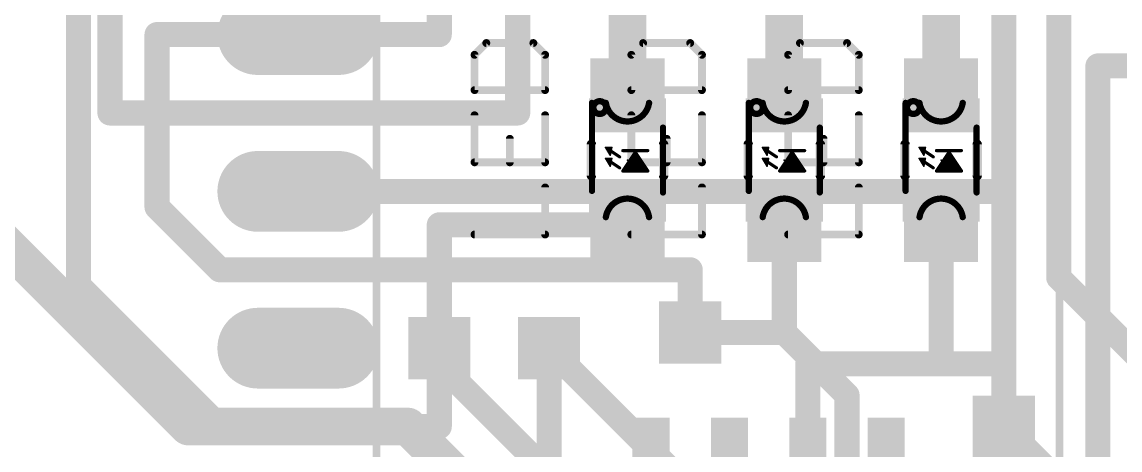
# Model space of a CAD drawing. Extents: x 0 to 107, y 0 to 139.
# Drawn here: x 60.04 to 77.83, y 85.98 to 92.91 of the extents above; entities that cross this region are included whole.
import ezdxf

# ---------------------------------------------------------------- set-up
doc = ezdxf.new("R2010")
doc.units = 0
for name, color, linetype in [('1', 14, 'CONTINUOUS'), ('16', 174, 'CONTINUOUS'), ('17', 94, 'CONTINUOUS'), ('18', 94, 'CONTINUOUS'), ('21', 250, 'CONTINUOUS'), ('23', 178, 'CONTINUOUS'), ('25', 250, 'CONTINUOUS'), ('51', 250, 'CONTINUOUS')]:
    doc.layers.add(name, color=color, linetype=linetype)

# ---------------------------------------------------------------- blocks, each defined once
blk = doc.blocks.new('RECT')
blk.add_solid([(-0.5, -0.5), (0.5, -0.5), (-0.5, 0.5), (0.5, 0.5)])
blk = doc.blocks.new('LONGP100')
at = {"const_width": 1}
blk.add_lwpolyline([(-0.5, 0), (0.5, 0)], dxfattribs=at)
at = {"const_width": 0.5}
for points in [[(-0.5, 0.25, 1), (-0.5, -0.25)], [(0.5, -0.25, 1), (0.5, 0.25)]]:
    blk.add_lwpolyline(points, format="xyb", dxfattribs=at)
blk = doc.blocks.new('SQUAREV')
blk.add_solid([(-0.5, -0.5), (0.5, -0.5), (-0.5, 0.5), (0.5, 0.5)])

msp = doc.modelspace()

# ---------------------------------------------------------------- linework, layer by layer
at = {"layer": '1'}
for points, const_width in [([(61.468, 91.44), (61.468, 101.092)], 0.4064), ([(68.072, 95.896), (68.072, 91.44)], 0.4064), ([(76.835, 96.012), (76.835, 88.773)], 0.4064), ([(69.85, 94.096), (69.85, 91.728)], 0.6096), ([(72.39, 91.728), (72.39, 94.096)], 0.6096), ([(74.93, 91.728), (74.93, 94.096)], 0.6096), ([(62.738, 86.36), (57.531, 91.567)], 0.6096), ([(68.072, 91.44), (61.468, 91.44)], 0.4064), ([(69.85, 89.628), (66.802, 89.628)], 0.4064), ([(66.802, 87.63), (66.802, 89.628)], 0.4064), ([(72.39, 89.628), (72.39, 87.884)], 0.4064), ([(74.93, 87.376), (74.93, 89.628)], 0.4064), ([(76.835, 88.773), (78.486, 87.122)], 0.4064), ([(70.866, 87.884), (72.39, 87.884)], 0.4064), ([(72.39, 87.884), (73.406, 86.868)], 0.4064), ([(66.802, 87.376), (66.802, 87.63)], 0.4064), ([(68.58, 87.63), (72.136, 84.074)], 0.4064), ([(70.104, 84.074), (66.802, 87.376)], 0.4064), ([(74.93, 87.376), (75.946, 87.376)], 0.4064), ([(75.946, 87.376), (75.946, 86.36)], 0.4064), ([(73.406, 86.868), (73.406, 77.724)], 0.4064), ([(62.738, 86.36), (66.294, 86.36)], 0.6096), ([(66.294, 86.36), (68.58, 84.074)], 0.6096), ([(75.946, 86.36), (77.216, 85.09)], 0.4064)]:
    msp.add_lwpolyline(points, dxfattribs=dict(at, const_width=const_width))
for points, const_width in [([(69.6976, 91.728, 1), (70.0024, 91.728)], 0.3048), ([(72.2376, 91.728, 1), (72.5424, 91.728)], 0.3048), ([(74.7776, 91.728, 1), (75.0824, 91.728)], 0.3048), ([(61.468, 91.5416, 1), (61.468, 91.3384)], 0.2032), ([(68.072, 91.3384, 1), (68.072, 91.5416)], 0.2032), ([(61.3664, 91.44, 1), (61.5696, 91.44)], 0.2032), ([(67.9704, 91.44, 1), (68.1736, 91.44)], 0.2032), ([(66.802, 89.7296, 1), (66.802, 89.5264)], 0.2032), ([(66.9036, 89.628, 1), (66.7004, 89.628)], 0.2032), ([(69.85, 89.5264, 1), (69.85, 89.7296)], 0.2032), ([(72.4916, 89.628, 1), (72.2884, 89.628)], 0.2032), ([(75.0316, 89.628, 1), (74.8284, 89.628)], 0.2032), ([(76.9068, 88.8448, 1), (76.7632, 88.7012)], 0.2032), ([(76.7334, 88.773, 1), (76.9366, 88.773)], 0.2032), ([(70.866, 87.9856, 1), (70.866, 87.7824)], 0.2032), ([(72.4618, 87.9558, 1), (72.3182, 87.8122)], 0.2032), ([(72.39, 87.7824, 1), (72.39, 87.9856)], 0.2032), ([(72.2884, 87.884, 1), (72.4916, 87.884)], 0.2032), ([(66.9036, 87.63, 1), (66.7004, 87.63)], 0.2032), ([(66.7004, 87.63, 1), (66.9036, 87.63)], 0.2032), ([(68.6518, 87.7018, 1), (68.5082, 87.5582)], 0.2032), ([(66.8738, 87.4478, 1), (66.7302, 87.3042)], 0.2032), ([(74.93, 87.4776, 1), (74.93, 87.2744)], 0.2032), ([(76.0476, 87.376, 1), (75.8444, 87.376)], 0.2032), ([(75.946, 87.2744, 1), (75.946, 87.4776)], 0.2032), ([(66.7004, 87.376, 1), (66.9036, 87.376)], 0.2032), ([(74.8284, 87.376, 1), (75.0316, 87.376)], 0.2032), ([(73.5076, 86.868, 1), (73.3044, 86.868)], 0.2032), ([(73.3342, 86.7962, 1), (73.4778, 86.9398)], 0.2032), ([(62.738, 86.5124, 1), (62.738, 86.2076)], 0.3048), ([(62.6302, 86.2522, 1), (62.8458, 86.4678)], 0.3048), ([(66.4018, 86.4678, 1), (66.1862, 86.2522)], 0.3048), ([(66.294, 86.2076, 1), (66.294, 86.5124)], 0.3048), ([(75.8444, 86.36, 1), (76.0476, 86.36)], 0.2032), ([(76.0178, 86.4318, 1), (75.8742, 86.2882)], 0.2032)]:
    msp.add_lwpolyline(points, format="xyb", dxfattribs=dict(at, const_width=const_width))
at = {"layer": '16', "const_width": 0.4064}
for points in [[(75.946, 90.17), (75.946, 96.774)], [(66.802, 92.71), (66.802, 93.726)], [(60.96, 93.218), (60.96, 88.646)], [(62.23, 92.71), (64.516, 92.71)], [(62.23, 92.71), (62.23, 89.916)], [(64.516, 92.71), (66.802, 92.71)], [(81.534, 92.202), (77.47, 92.202)], [(77.47, 72.898), (77.47, 92.202)], [(64.516, 90.17), (75.946, 90.17)], [(75.946, 90.17), (75.946, 87.376)], [(62.23, 89.916), (63.246, 88.9)], [(63.246, 88.9), (70.866, 88.9)], [(70.866, 88.9), (70.866, 87.884)], [(60.96, 88.646), (63.246, 86.36)], [(66.802, 86.36), (66.802, 87.63)], [(68.58, 85.404), (68.58, 87.63)], [(72.771, 85.404), (72.771, 87.376)], [(72.771, 87.376), (75.946, 87.376)], [(75.946, 86.36), (75.946, 87.376)], [(63.246, 86.36), (66.802, 86.36)]]:
    msp.add_lwpolyline(points, dxfattribs=at)
at = {"layer": '16', "const_width": 0.2032}
for points in [[(62.23, 92.8116, 1), (62.23, 92.6084)], [(62.3316, 92.71, 1), (62.1284, 92.71)], [(64.516, 92.8116, 1), (64.516, 92.6084)], [(64.516, 92.6084, 1), (64.516, 92.8116)], [(66.802, 92.6084, 1), (66.802, 92.8116)], [(66.7004, 92.71, 1), (66.9036, 92.71)], [(77.47, 92.3036, 1), (77.47, 92.1004)], [(77.5716, 92.202, 1), (77.3684, 92.202)], [(64.516, 90.2716, 1), (64.516, 90.0684)], [(76.0476, 90.17, 1), (75.8444, 90.17)], [(75.946, 90.0684, 1), (75.946, 90.2716)], [(75.8444, 90.17, 1), (76.0476, 90.17)], [(62.1284, 89.916, 1), (62.3316, 89.916)], [(62.3018, 89.9878, 1), (62.1582, 89.8442)], [(63.246, 89.0016, 1), (63.246, 88.7984)], [(63.1742, 88.8282, 1), (63.3178, 88.9718)], [(70.9676, 88.9, 1), (70.7644, 88.9)], [(70.866, 88.7984, 1), (70.866, 89.0016)], [(61.0318, 88.7178, 1), (60.8882, 88.5742)], [(60.8584, 88.646, 1), (61.0616, 88.646)], [(70.7644, 87.884, 1), (70.9676, 87.884)], [(66.9036, 87.63, 1), (66.7004, 87.63)], [(68.6816, 87.63, 1), (68.4784, 87.63)], [(72.8726, 87.376, 1), (72.6694, 87.376)], [(72.771, 87.4776, 1), (72.771, 87.2744)], [(76.0476, 87.376, 1), (75.8444, 87.376)], [(75.946, 87.2744, 1), (75.946, 87.4776)], [(75.8444, 87.376, 1), (76.0476, 87.376)], [(63.246, 86.4616, 1), (63.246, 86.2584)], [(63.1742, 86.2882, 1), (63.3178, 86.4318)], [(66.7004, 86.36, 1), (66.9036, 86.36)], [(66.802, 86.2584, 1), (66.802, 86.4616)], [(75.8444, 86.36, 1), (76.0476, 86.36)]]:
    msp.add_lwpolyline(points, format="xyb", dxfattribs=at)
at = {"layer": '21'}
for points, const_width in [([(65.786, 104.14), (65.786, 68.58)], 0.127), ([(76.8477, 96.0374), (76.8477, 67.3862)], 0.127), ([(69.2658, 90.932), (69.2658, 90.424)], 0.1524), ([(69.596, 90.8812), (69.4944, 90.8812)], 0.0254), ([(69.4944, 90.8812), (69.5706, 90.7542)], 0.0254), ([(69.5706, 90.7542), (69.596, 90.8812)], 0.0254), ([(70.4342, 90.932), (70.4342, 90.424)], 0.1524), ([(71.8058, 90.932), (71.8058, 90.424)], 0.1524), ([(72.136, 90.8812), (72.0344, 90.8812)], 0.0254), ([(72.0344, 90.8812), (72.1106, 90.7542)], 0.0254), ([(72.1106, 90.7542), (72.136, 90.8812)], 0.0254), ([(72.9742, 90.932), (72.9742, 90.424)], 0.1524), ([(74.3458, 90.932), (74.3458, 90.424)], 0.1524), ([(74.676, 90.8812), (74.5744, 90.8812)], 0.0254), ([(74.5744, 90.8812), (74.6506, 90.7542)], 0.0254), ([(74.6506, 90.7542), (74.676, 90.8812)], 0.0254), ([(75.5142, 90.932), (75.5142, 90.424)], 0.1524), ([(69.596, 90.7034), (69.4944, 90.7034)], 0.0254), ([(69.4944, 90.7034), (69.5706, 90.5764)], 0.0254), ([(69.5096, 90.8558), (69.5909, 90.8558)], 0.0254), ([(69.5249, 90.8304), (69.5858, 90.8304)], 0.0254), ([(69.5401, 90.805), (69.5808, 90.805)], 0.0254), ([(69.5554, 90.7796), (69.5757, 90.7796)], 0.0254), ([(69.723, 90.7288), (69.5706, 90.8304)], 0.0508), ([(69.5706, 90.5764), (69.596, 90.7034)], 0.0254), ([(69.7738, 90.8304), (70.1802, 90.8304)], 0.0508), ([(69.977, 90.805), (69.7738, 90.5002)], 0.0508), ([(69.9262, 90.7288), (70.0278, 90.7288)], 0.0508), ([(69.9601, 90.7796), (69.9939, 90.7796)], 0.0508), ([(70.1802, 90.5002), (69.977, 90.805)], 0.0508), ([(72.136, 90.7034), (72.0344, 90.7034)], 0.0254), ([(72.0344, 90.7034), (72.1106, 90.5764)], 0.0254), ([(72.0496, 90.8558), (72.1309, 90.8558)], 0.0254), ([(72.0649, 90.8304), (72.1258, 90.8304)], 0.0254), ([(72.0801, 90.805), (72.1208, 90.805)], 0.0254), ([(72.0954, 90.7796), (72.1157, 90.7796)], 0.0254), ([(72.263, 90.7288), (72.1106, 90.8304)], 0.0508), ([(72.1106, 90.5764), (72.136, 90.7034)], 0.0254), ([(72.3138, 90.8304), (72.7202, 90.8304)], 0.0508), ([(72.517, 90.805), (72.3138, 90.5002)], 0.0508), ([(72.4662, 90.7288), (72.5678, 90.7288)], 0.0508), ([(72.5001, 90.7796), (72.5339, 90.7796)], 0.0508), ([(72.7202, 90.5002), (72.517, 90.805)], 0.0508), ([(74.676, 90.7034), (74.5744, 90.7034)], 0.0254), ([(74.5744, 90.7034), (74.6506, 90.5764)], 0.0254), ([(74.5896, 90.8558), (74.6709, 90.8558)], 0.0254), ([(74.6049, 90.8304), (74.6658, 90.8304)], 0.0254), ([(74.6201, 90.805), (74.6608, 90.805)], 0.0254), ([(74.6354, 90.7796), (74.6557, 90.7796)], 0.0254), ([(74.803, 90.7288), (74.6506, 90.8304)], 0.0508), ([(74.6506, 90.5764), (74.676, 90.7034)], 0.0254), ([(74.8538, 90.8304), (75.2602, 90.8304)], 0.0508), ([(75.057, 90.805), (74.8538, 90.5002)], 0.0508), ([(75.0062, 90.7288), (75.1078, 90.7288)], 0.0508), ([(75.0401, 90.7796), (75.0739, 90.7796)], 0.0508), ([(75.2602, 90.5002), (75.057, 90.805)], 0.0508), ([(69.5096, 90.678), (69.5909, 90.678)], 0.0254), ([(69.5249, 90.6526), (69.5858, 90.6526)], 0.0254), ([(69.5401, 90.6272), (69.5808, 90.6272)], 0.0254), ([(69.5554, 90.6018), (69.5757, 90.6018)], 0.0254), ([(69.723, 90.551), (69.5706, 90.6526)], 0.0508), ([(69.7907, 90.5256), (70.1633, 90.5256)], 0.0508), ([(69.8246, 90.5764), (70.1294, 90.5764)], 0.0508), ([(69.8585, 90.6272), (70.0955, 90.6272)], 0.0508), ([(69.8923, 90.678), (70.0617, 90.678)], 0.0508), ([(72.0496, 90.678), (72.1309, 90.678)], 0.0254), ([(72.0649, 90.6526), (72.1258, 90.6526)], 0.0254), ([(72.0801, 90.6272), (72.1208, 90.6272)], 0.0254), ([(72.0954, 90.6018), (72.1157, 90.6018)], 0.0254), ([(72.263, 90.551), (72.1106, 90.6526)], 0.0508), ([(72.3307, 90.5256), (72.7033, 90.5256)], 0.0508), ([(72.3646, 90.5764), (72.6694, 90.5764)], 0.0508), ([(72.3985, 90.6272), (72.6355, 90.6272)], 0.0508), ([(72.4323, 90.678), (72.6017, 90.678)], 0.0508), ([(74.5896, 90.678), (74.6709, 90.678)], 0.0254), ([(74.6049, 90.6526), (74.6658, 90.6526)], 0.0254), ([(74.6201, 90.6272), (74.6608, 90.6272)], 0.0254), ([(74.6354, 90.6018), (74.6557, 90.6018)], 0.0254), ([(74.803, 90.551), (74.6506, 90.6526)], 0.0508), ([(74.8707, 90.5256), (75.2433, 90.5256)], 0.0508), ([(74.9046, 90.5764), (75.2094, 90.5764)], 0.0508), ([(74.9385, 90.6272), (75.1755, 90.6272)], 0.0508), ([(74.9723, 90.678), (75.1417, 90.678)], 0.0508), ([(69.7738, 90.5002), (70.1802, 90.5002)], 0.0508), ([(72.3138, 90.5002), (72.7202, 90.5002)], 0.0508), ([(74.8538, 90.5002), (75.2602, 90.5002)], 0.0508)]:
    msp.add_lwpolyline(points, dxfattribs=dict(at, const_width=const_width))
for points, const_width in [([(69.3039, 90.932, 1), (69.2277, 90.932)], 0.0762), ([(69.4944, 90.8876, 1), (69.4944, 90.8749)], 0.0127), ([(69.4998, 90.8845, 1), (69.489, 90.8779)], 0.0127), ([(69.6022, 90.88, 1), (69.5898, 90.8824)], 0.0127), ([(69.596, 90.8749, 1), (69.596, 90.8876)], 0.0127), ([(70.4723, 90.932, 1), (70.3961, 90.932)], 0.0762), ([(71.8439, 90.932, 1), (71.7677, 90.932)], 0.0762), ([(72.0344, 90.8876, 1), (72.0344, 90.8749)], 0.0127), ([(72.0398, 90.8845, 1), (72.029, 90.8779)], 0.0127), ([(72.1422, 90.88, 1), (72.1298, 90.8824)], 0.0127), ([(72.136, 90.8749, 1), (72.136, 90.8876)], 0.0127), ([(73.0123, 90.932, 1), (72.9361, 90.932)], 0.0762), ([(74.3839, 90.932, 1), (74.3077, 90.932)], 0.0762), ([(74.5744, 90.8876, 1), (74.5744, 90.8749)], 0.0127), ([(74.5798, 90.8845, 1), (74.569, 90.8779)], 0.0127), ([(74.6822, 90.88, 1), (74.6698, 90.8824)], 0.0127), ([(74.676, 90.8749, 1), (74.676, 90.8876)], 0.0127), ([(75.5523, 90.932, 1), (75.4761, 90.932)], 0.0762), ([(69.4998, 90.7067, 1), (69.489, 90.7001)], 0.0127), ([(69.4944, 90.7097, 1), (69.4944, 90.6971)], 0.0127), ([(69.5096, 90.8621, 1), (69.5096, 90.8495)], 0.0127), ([(69.5249, 90.8367, 1), (69.5249, 90.824)], 0.0127), ([(69.5401, 90.8114, 1), (69.5401, 90.7987)], 0.0127), ([(69.5554, 90.7859, 1), (69.5554, 90.7733)], 0.0127), ([(69.5776, 90.841, 1), (69.5636, 90.8198)], 0.0254), ([(69.5644, 90.7554, 1), (69.5768, 90.753)], 0.0127), ([(69.5652, 90.7509, 1), (69.576, 90.7575)], 0.0127), ([(69.5757, 90.7733, 1), (69.5757, 90.7859)], 0.0127), ([(69.5808, 90.7987, 1), (69.5808, 90.8114)], 0.0127), ([(69.5858, 90.824, 1), (69.5858, 90.8367)], 0.0127), ([(69.6022, 90.7022, 1), (69.5898, 90.7046)], 0.0127), ([(69.5909, 90.8495, 1), (69.5909, 90.8621)], 0.0127), ([(69.596, 90.6971, 1), (69.596, 90.7097)], 0.0127), ([(69.716, 90.7182, 1), (69.73, 90.7394)], 0.0254), ([(69.7738, 90.8431, 1), (69.7738, 90.8177)], 0.0254), ([(69.9262, 90.7415, 1), (69.9262, 90.7161)], 0.0254), ([(69.9601, 90.7923, 1), (69.9601, 90.7669)], 0.0254), ([(69.9876, 90.812, 1), (69.9664, 90.798)], 0.0254), ([(69.9876, 90.798, 1), (69.9664, 90.812)], 0.0254), ([(69.9939, 90.7669, 1), (69.9939, 90.7923)], 0.0254), ([(70.0278, 90.7161, 1), (70.0278, 90.7415)], 0.0254), ([(70.1802, 90.8177, 1), (70.1802, 90.8431)], 0.0254), ([(72.0398, 90.7067, 1), (72.029, 90.7001)], 0.0127), ([(72.0344, 90.7097, 1), (72.0344, 90.6971)], 0.0127), ([(72.0496, 90.8621, 1), (72.0496, 90.8495)], 0.0127), ([(72.0649, 90.8367, 1), (72.0649, 90.824)], 0.0127), ([(72.0801, 90.8114, 1), (72.0801, 90.7987)], 0.0127), ([(72.0954, 90.7859, 1), (72.0954, 90.7733)], 0.0127), ([(72.1176, 90.841, 1), (72.1036, 90.8198)], 0.0254), ([(72.1044, 90.7554, 1), (72.1168, 90.753)], 0.0127), ([(72.1052, 90.7509, 1), (72.116, 90.7575)], 0.0127), ([(72.1157, 90.7733, 1), (72.1157, 90.7859)], 0.0127), ([(72.1208, 90.7987, 1), (72.1208, 90.8114)], 0.0127), ([(72.1258, 90.824, 1), (72.1258, 90.8367)], 0.0127), ([(72.1422, 90.7022, 1), (72.1298, 90.7046)], 0.0127), ([(72.1309, 90.8495, 1), (72.1309, 90.8621)], 0.0127), ([(72.136, 90.6971, 1), (72.136, 90.7097)], 0.0127), ([(72.256, 90.7182, 1), (72.27, 90.7394)], 0.0254), ([(72.3138, 90.8431, 1), (72.3138, 90.8177)], 0.0254), ([(72.4662, 90.7415, 1), (72.4662, 90.7161)], 0.0254), ([(72.5001, 90.7923, 1), (72.5001, 90.7669)], 0.0254), ([(72.5276, 90.812, 1), (72.5064, 90.798)], 0.0254), ([(72.5276, 90.798, 1), (72.5064, 90.812)], 0.0254), ([(72.5339, 90.7669, 1), (72.5339, 90.7923)], 0.0254), ([(72.5678, 90.7161, 1), (72.5678, 90.7415)], 0.0254), ([(72.7202, 90.8177, 1), (72.7202, 90.8431)], 0.0254), ([(74.5798, 90.7067, 1), (74.569, 90.7001)], 0.0127), ([(74.5744, 90.7097, 1), (74.5744, 90.6971)], 0.0127), ([(74.5896, 90.8621, 1), (74.5896, 90.8495)], 0.0127), ([(74.6049, 90.8367, 1), (74.6049, 90.824)], 0.0127), ([(74.6201, 90.8114, 1), (74.6201, 90.7987)], 0.0127), ([(74.6354, 90.7859, 1), (74.6354, 90.7733)], 0.0127), ([(74.6576, 90.841, 1), (74.6436, 90.8198)], 0.0254), ([(74.6444, 90.7554, 1), (74.6568, 90.753)], 0.0127), ([(74.6452, 90.7509, 1), (74.656, 90.7575)], 0.0127), ([(74.6557, 90.7733, 1), (74.6557, 90.7859)], 0.0127), ([(74.6608, 90.7987, 1), (74.6608, 90.8114)], 0.0127), ([(74.6658, 90.824, 1), (74.6658, 90.8367)], 0.0127), ([(74.6822, 90.7022, 1), (74.6698, 90.7046)], 0.0127), ([(74.6709, 90.8495, 1), (74.6709, 90.8621)], 0.0127), ([(74.676, 90.6971, 1), (74.676, 90.7097)], 0.0127), ([(74.796, 90.7182, 1), (74.81, 90.7394)], 0.0254), ([(74.8538, 90.8431, 1), (74.8538, 90.8177)], 0.0254), ([(75.0062, 90.7415, 1), (75.0062, 90.7161)], 0.0254), ([(75.0401, 90.7923, 1), (75.0401, 90.7669)], 0.0254), ([(75.0676, 90.812, 1), (75.0464, 90.798)], 0.0254), ([(75.0676, 90.798, 1), (75.0464, 90.812)], 0.0254), ([(75.0739, 90.7669, 1), (75.0739, 90.7923)], 0.0254), ([(75.1078, 90.7161, 1), (75.1078, 90.7415)], 0.0254), ([(75.2602, 90.8177, 1), (75.2602, 90.8431)], 0.0254), ([(69.5096, 90.6843, 1), (69.5096, 90.6716)], 0.0127), ([(69.5249, 90.659, 1), (69.5249, 90.6463)], 0.0127), ([(69.5401, 90.6335, 1), (69.5401, 90.6209)], 0.0127), ([(69.5554, 90.6082, 1), (69.5554, 90.5955)], 0.0127), ([(69.5776, 90.6632, 1), (69.5636, 90.642)], 0.0254), ([(69.5644, 90.5776, 1), (69.5768, 90.5752)], 0.0127), ([(69.5652, 90.5731, 1), (69.576, 90.5797)], 0.0127), ([(69.5757, 90.5955, 1), (69.5757, 90.6082)], 0.0127), ([(69.5808, 90.6209, 1), (69.5808, 90.6335)], 0.0127), ([(69.5858, 90.6463, 1), (69.5858, 90.659)], 0.0127), ([(69.5909, 90.6716, 1), (69.5909, 90.6843)], 0.0127), ([(69.716, 90.5404, 1), (69.73, 90.5616)], 0.0254), ([(69.7907, 90.5383, 1), (69.7907, 90.5129)], 0.0254), ([(69.8246, 90.5891, 1), (69.8246, 90.5637)], 0.0254), ([(69.8585, 90.6399, 1), (69.8585, 90.6145)], 0.0254), ([(69.8923, 90.6907, 1), (69.8923, 90.6653)], 0.0254), ([(70.0617, 90.6653, 1), (70.0617, 90.6907)], 0.0254), ([(70.0955, 90.6145, 1), (70.0955, 90.6399)], 0.0254), ([(70.1294, 90.5637, 1), (70.1294, 90.5891)], 0.0254), ([(70.1633, 90.5129, 1), (70.1633, 90.5383)], 0.0254), ([(72.0496, 90.6843, 1), (72.0496, 90.6716)], 0.0127), ([(72.0649, 90.659, 1), (72.0649, 90.6463)], 0.0127), ([(72.0801, 90.6335, 1), (72.0801, 90.6209)], 0.0127), ([(72.0954, 90.6082, 1), (72.0954, 90.5955)], 0.0127), ([(72.1176, 90.6632, 1), (72.1036, 90.642)], 0.0254), ([(72.1044, 90.5776, 1), (72.1168, 90.5752)], 0.0127), ([(72.1052, 90.5731, 1), (72.116, 90.5797)], 0.0127), ([(72.1157, 90.5955, 1), (72.1157, 90.6082)], 0.0127), ([(72.1208, 90.6209, 1), (72.1208, 90.6335)], 0.0127), ([(72.1258, 90.6463, 1), (72.1258, 90.659)], 0.0127), ([(72.1309, 90.6716, 1), (72.1309, 90.6843)], 0.0127), ([(72.256, 90.5404, 1), (72.27, 90.5616)], 0.0254), ([(72.3307, 90.5383, 1), (72.3307, 90.5129)], 0.0254), ([(72.3646, 90.5891, 1), (72.3646, 90.5637)], 0.0254), ([(72.3985, 90.6399, 1), (72.3985, 90.6145)], 0.0254), ([(72.4323, 90.6907, 1), (72.4323, 90.6653)], 0.0254), ([(72.6017, 90.6653, 1), (72.6017, 90.6907)], 0.0254), ([(72.6355, 90.6145, 1), (72.6355, 90.6399)], 0.0254), ([(72.6694, 90.5637, 1), (72.6694, 90.5891)], 0.0254), ([(72.7033, 90.5129, 1), (72.7033, 90.5383)], 0.0254), ([(74.5896, 90.6843, 1), (74.5896, 90.6716)], 0.0127), ([(74.6049, 90.659, 1), (74.6049, 90.6463)], 0.0127), ([(74.6201, 90.6335, 1), (74.6201, 90.6209)], 0.0127), ([(74.6354, 90.6082, 1), (74.6354, 90.5955)], 0.0127), ([(74.6576, 90.6632, 1), (74.6436, 90.642)], 0.0254), ([(74.6444, 90.5776, 1), (74.6568, 90.5752)], 0.0127), ([(74.6452, 90.5731, 1), (74.656, 90.5797)], 0.0127), ([(74.6557, 90.5955, 1), (74.6557, 90.6082)], 0.0127), ([(74.6608, 90.6209, 1), (74.6608, 90.6335)], 0.0127), ([(74.6658, 90.6463, 1), (74.6658, 90.659)], 0.0127), ([(74.6709, 90.6716, 1), (74.6709, 90.6843)], 0.0127), ([(74.796, 90.5404, 1), (74.81, 90.5616)], 0.0254), ([(74.8707, 90.5383, 1), (74.8707, 90.5129)], 0.0254), ([(74.9046, 90.5891, 1), (74.9046, 90.5637)], 0.0254), ([(74.9385, 90.6399, 1), (74.9385, 90.6145)], 0.0254), ([(74.9723, 90.6907, 1), (74.9723, 90.6653)], 0.0254), ([(75.1417, 90.6653, 1), (75.1417, 90.6907)], 0.0254), ([(75.1755, 90.6145, 1), (75.1755, 90.6399)], 0.0254), ([(75.2094, 90.5637, 1), (75.2094, 90.5891)], 0.0254), ([(75.2433, 90.5129, 1), (75.2433, 90.5383)], 0.0254), ([(69.2277, 90.424, 1), (69.3039, 90.424)], 0.0762), ([(69.7738, 90.5129, 1), (69.7738, 90.4875)], 0.0254), ([(69.7632, 90.5072, 1), (69.7844, 90.4932)], 0.0254), ([(70.1696, 90.4932, 1), (70.1908, 90.5072)], 0.0254), ([(70.1802, 90.4875, 1), (70.1802, 90.5129)], 0.0254), ([(70.3961, 90.424, 1), (70.4723, 90.424)], 0.0762), ([(71.7677, 90.424, 1), (71.8439, 90.424)], 0.0762), ([(72.3138, 90.5129, 1), (72.3138, 90.4875)], 0.0254), ([(72.3032, 90.5072, 1), (72.3244, 90.4932)], 0.0254), ([(72.7096, 90.4932, 1), (72.7308, 90.5072)], 0.0254), ([(72.7202, 90.4875, 1), (72.7202, 90.5129)], 0.0254), ([(72.9361, 90.424, 1), (73.0123, 90.424)], 0.0762), ([(74.3077, 90.424, 1), (74.3839, 90.424)], 0.0762), ([(74.8538, 90.5129, 1), (74.8538, 90.4875)], 0.0254), ([(74.8432, 90.5072, 1), (74.8644, 90.4932)], 0.0254), ([(75.2496, 90.4932, 1), (75.2708, 90.5072)], 0.0254), ([(75.2602, 90.4875, 1), (75.2602, 90.5129)], 0.0254), ([(75.4761, 90.424, 1), (75.5523, 90.424)], 0.0762)]:
    msp.add_lwpolyline(points, format="xyb", dxfattribs=dict(at, const_width=const_width))
at = {"layer": '23'}
for p in [(69.85, 90.678), (72.39, 90.678), (74.93, 90.678)]:
    msp.add_point(p, dxfattribs=at)
at = {"layer": '25', "const_width": 0.127}
for points in [[(67.5632, 92.5729), (67.3725, 92.3823)], [(68.3258, 92.5729), (67.5632, 92.5729)], [(68.5165, 92.3823), (68.3258, 92.5729)], [(70.1032, 92.5729), (69.9125, 92.3823)], [(70.8658, 92.5729), (70.1032, 92.5729)], [(71.0565, 92.3823), (70.8658, 92.5729)], [(72.6432, 92.5729), (72.4525, 92.3823)], [(73.4058, 92.5729), (72.6432, 92.5729)], [(73.5965, 92.3823), (73.4058, 92.5729)], [(67.3725, 92.3823), (67.3725, 91.8103)], [(68.5165, 91.8103), (68.5165, 92.3823)], [(69.9125, 92.3823), (69.9125, 91.8103)], [(71.0565, 91.8103), (71.0565, 92.3823)], [(72.4525, 92.3823), (72.4525, 91.8103)], [(73.5965, 91.8103), (73.5965, 92.3823)], [(67.3725, 91.8103), (68.5165, 91.8103)], [(69.9125, 91.8103), (71.0565, 91.8103)], [(72.4525, 91.8103), (73.5965, 91.8103)], [(67.3725, 91.4035), (67.3725, 90.6409)], [(68.5165, 90.6409), (68.5165, 91.4035)], [(69.9125, 91.4035), (69.9125, 90.6409)], [(71.0565, 90.6409), (71.0565, 91.4035)], [(72.4525, 91.4035), (72.4525, 90.6409)], [(73.5965, 90.6409), (73.5965, 91.4035)], [(67.9445, 90.6409), (67.9445, 91.0222)], [(70.4845, 90.6409), (70.4845, 91.0222)], [(73.0245, 90.6409), (73.0245, 91.0222)], [(67.3725, 90.6409), (68.5165, 90.6409)], [(69.9125, 90.6409), (71.0565, 90.6409)], [(72.4525, 90.6409), (73.5965, 90.6409)], [(68.5165, 89.4715), (68.5165, 90.2341)], [(71.0565, 89.4715), (71.0565, 90.2341)], [(73.5965, 89.4715), (73.5965, 90.2341)], [(67.3725, 89.4715), (68.5165, 89.4715)], [(69.9125, 89.4715), (71.0565, 89.4715)], [(72.4525, 89.4715), (73.5965, 89.4715)]]:
    msp.add_lwpolyline(points, dxfattribs=at)
at = {"layer": '25', "const_width": 0.0635}
for points in [[(67.5632, 92.6047, 1), (67.5632, 92.5412)], [(67.5856, 92.5505, 1), (67.5407, 92.5954)], [(68.3483, 92.5954, 1), (68.3034, 92.5505)], [(68.3258, 92.5412, 1), (68.3258, 92.6047)], [(70.1032, 92.6047, 1), (70.1032, 92.5412)], [(70.1256, 92.5505, 1), (70.0807, 92.5954)], [(70.8883, 92.5954, 1), (70.8434, 92.5505)], [(70.8658, 92.5412, 1), (70.8658, 92.6047)], [(72.6432, 92.6047, 1), (72.6432, 92.5412)], [(72.6656, 92.5505, 1), (72.6207, 92.5954)], [(73.4283, 92.5954, 1), (73.3834, 92.5505)], [(73.4058, 92.5412, 1), (73.4058, 92.6047)], [(67.4043, 92.3823, 1), (67.3408, 92.3823)], [(67.3501, 92.4047, 1), (67.395, 92.3598)], [(68.5483, 92.3823, 1), (68.4848, 92.3823)], [(68.494, 92.3598, 1), (68.539, 92.4047)], [(69.9443, 92.3823, 1), (69.8808, 92.3823)], [(69.8901, 92.4047, 1), (69.935, 92.3598)], [(71.0883, 92.3823, 1), (71.0247, 92.3823)], [(71.034, 92.3598, 1), (71.079, 92.4047)], [(72.4843, 92.3823, 1), (72.4208, 92.3823)], [(72.4301, 92.4047, 1), (72.475, 92.3598)], [(73.6283, 92.3823, 1), (73.5648, 92.3823)], [(73.574, 92.3598, 1), (73.619, 92.4047)], [(67.3725, 91.842, 1), (67.3725, 91.7785)], [(67.3408, 91.8103, 1), (67.4043, 91.8103)], [(68.4848, 91.8103, 1), (68.5483, 91.8103)], [(68.5165, 91.7785, 1), (68.5165, 91.842)], [(69.9125, 91.842, 1), (69.9125, 91.7785)], [(69.8808, 91.8103, 1), (69.9443, 91.8103)], [(71.0247, 91.8103, 1), (71.0883, 91.8103)], [(71.0565, 91.7785, 1), (71.0565, 91.842)], [(72.4525, 91.842, 1), (72.4525, 91.7785)], [(72.4208, 91.8103, 1), (72.4843, 91.8103)], [(73.5648, 91.8103, 1), (73.6283, 91.8103)], [(73.5965, 91.7785, 1), (73.5965, 91.842)], [(67.4043, 91.4035, 1), (67.3408, 91.4035)], [(68.5483, 91.4035, 1), (68.4848, 91.4035)], [(69.9443, 91.4035, 1), (69.8808, 91.4035)], [(71.0883, 91.4035, 1), (71.0247, 91.4035)], [(72.4843, 91.4035, 1), (72.4208, 91.4035)], [(73.6283, 91.4035, 1), (73.5648, 91.4035)], [(67.9763, 91.0222, 1), (67.9128, 91.0222)], [(70.5163, 91.0222, 1), (70.4528, 91.0222)], [(73.0563, 91.0222, 1), (72.9928, 91.0222)], [(67.3725, 90.6726, 1), (67.3725, 90.6091)], [(67.3408, 90.6409, 1), (67.4043, 90.6409)], [(67.9128, 90.6409, 1), (67.9763, 90.6409)], [(68.4848, 90.6409, 1), (68.5483, 90.6409)], [(68.5165, 90.6091, 1), (68.5165, 90.6726)], [(69.9125, 90.6726, 1), (69.9125, 90.6091)], [(69.8808, 90.6409, 1), (69.9443, 90.6409)], [(70.4528, 90.6409, 1), (70.5163, 90.6409)], [(71.0247, 90.6409, 1), (71.0883, 90.6409)], [(71.0565, 90.6091, 1), (71.0565, 90.6726)], [(72.4525, 90.6726, 1), (72.4525, 90.6091)], [(72.4208, 90.6409, 1), (72.4843, 90.6409)], [(72.9928, 90.6409, 1), (73.0563, 90.6409)], [(73.5648, 90.6409, 1), (73.6283, 90.6409)], [(73.5965, 90.6091, 1), (73.5965, 90.6726)], [(68.5483, 90.2341, 1), (68.4848, 90.2341)], [(71.0883, 90.2341, 1), (71.0247, 90.2341)], [(73.6283, 90.2341, 1), (73.5648, 90.2341)], [(67.3725, 89.5033, 1), (67.3725, 89.4398)], [(68.4848, 89.4715, 1), (68.5483, 89.4715)], [(68.5165, 89.4398, 1), (68.5165, 89.5033)], [(69.9125, 89.5033, 1), (69.9125, 89.4398)], [(71.0247, 89.4715, 1), (71.0883, 89.4715)], [(71.0565, 89.4398, 1), (71.0565, 89.5033)], [(72.4525, 89.5033, 1), (72.4525, 89.4398)], [(73.5648, 89.4715, 1), (73.6283, 89.4715)], [(73.5965, 89.4398, 1), (73.5965, 89.5033)]]:
    msp.add_lwpolyline(points, format="xyb", dxfattribs=at)
at = {"layer": '51', "const_width": 0.1016}
for points in [[(69.275, 90.178), (69.275, 91.603)], [(71.815, 90.178), (71.815, 91.603)], [(74.355, 90.178), (74.355, 91.603)], [(70.425, 91.203), (70.425, 90.153)], [(72.965, 91.203), (72.965, 90.153)], [(75.505, 91.203), (75.505, 90.153)]]:
    msp.add_lwpolyline(points, dxfattribs=at)
at = {"layer": '51'}
for points, const_width in [([(69.3004, 91.603, 1), (69.2496, 91.603)], 0.0508), ([(69.4, 91.425, 1), (69.4, 91.631, 1), (69.4, 91.425)], 0.1016), ([(69.5, 91.603, 0.8571), (70.2, 91.603)], 0.1016), ([(69.5251, 91.6069, 1), (69.4749, 91.5991)], 0.0508), ([(70.2251, 91.5991, 1), (70.1749, 91.6069)], 0.0508), ([(71.8404, 91.603, 1), (71.7896, 91.603)], 0.0508), ([(71.94, 91.425, 1), (71.94, 91.631, 1), (71.94, 91.425)], 0.1016), ([(72.04, 91.603, 0.8571), (72.74, 91.603)], 0.1016), ([(72.0651, 91.6069, 1), (72.0149, 91.5991)], 0.0508), ([(72.7651, 91.5991, 1), (72.7149, 91.6069)], 0.0508), ([(74.3804, 91.603, 1), (74.3296, 91.603)], 0.0508), ([(74.48, 91.425, 1), (74.48, 91.631, 1), (74.48, 91.425)], 0.1016), ([(74.58, 91.603, 0.8571), (75.28, 91.603)], 0.1016), ([(74.6051, 91.6069, 1), (74.5549, 91.5991)], 0.0508), ([(75.3051, 91.5991, 1), (75.2549, 91.6069)], 0.0508), ([(70.4504, 91.203, 1), (70.3996, 91.203)], 0.0508), ([(72.9904, 91.203, 1), (72.9396, 91.203)], 0.0508), ([(75.5304, 91.203, 1), (75.4796, 91.203)], 0.0508), ([(69.2496, 90.178, 1), (69.3004, 90.178)], 0.0508), ([(70.3996, 90.153, 1), (70.4504, 90.153)], 0.0508), ([(71.7896, 90.178, 1), (71.8404, 90.178)], 0.0508), ([(72.9396, 90.153, 1), (72.9904, 90.153)], 0.0508), ([(74.3296, 90.178, 1), (74.3804, 90.178)], 0.0508), ([(75.4796, 90.153, 1), (75.5304, 90.153)], 0.0508), ([(70.2, 89.753, 0.8571), (69.5, 89.753)], 0.1016), ([(72.74, 89.753, 0.8571), (72.04, 89.753)], 0.1016), ([(75.28, 89.753, 0.8571), (74.58, 89.753)], 0.1016), ([(69.4749, 89.7569, 1), (69.5251, 89.7491)], 0.0508), ([(70.1749, 89.7491, 1), (70.2251, 89.7569)], 0.0508), ([(72.0149, 89.7569, 1), (72.0651, 89.7491)], 0.0508), ([(72.7149, 89.7491, 1), (72.7651, 89.7569)], 0.0508), ([(74.5549, 89.7569, 1), (74.6051, 89.7491)], 0.0508), ([(75.2549, 89.7491, 1), (75.3051, 89.7569)], 0.0508)]:
    msp.add_lwpolyline(points, format="xyb", dxfattribs=dict(at, const_width=const_width))

# ---------------------------------------------------------------- block references
at = {"layer": '1', "xscale": 1.2, "yscale": 1.2}
for p in [(69.85, 91.728), (72.39, 91.728), (74.93, 91.728), (69.85, 89.628), (72.39, 89.628), (74.93, 89.628)]:
    msp.add_blockref('RECT', p, dxfattribs=at)
at = {"layer": '16', "xscale": 0.6, "yscale": 2.2, "rotation": 180}
for p in [(70.231, 85.404), (71.501, 85.404), (72.771, 85.404), (74.041, 85.404)]:
    msp.add_blockref('RECT', p, dxfattribs=at)
at = {"layer": '17', "xscale": 1.308, "yscale": 1.308}
for p in [(64.516, 92.71), (64.516, 92.71), (64.516, 90.17), (64.516, 90.17), (64.516, 87.63), (64.516, 87.63)]:
    msp.add_blockref('LONGP100', p, dxfattribs=at)
at = {"layer": '18', "xscale": 1.0064, "yscale": 1.0064}
for p in [(70.866, 87.884), (70.866, 87.884), (66.802, 87.63), (66.802, 87.63), (68.58, 87.63), (68.58, 87.63), (75.946, 86.36), (75.946, 86.36)]:
    msp.add_blockref('SQUAREV', p, dxfattribs=at)
at = {"layer": '51'}
for p, xscale, yscale in [((69.3875, 91.6405), 0.325, 0.075), ((70.3125, 91.428), 0.325, 0.5), ((71.9275, 91.6405), 0.325, 0.075), ((72.8525, 91.428), 0.325, 0.5), ((74.4675, 91.6405), 0.325, 0.075), ((75.3925, 91.428), 0.325, 0.5), ((69.4, 91.328), 0.3, 0.3), ((69.6, 91.303), 0.15, 0.25), ((70.1, 91.303), 0.15, 0.25), ((71.94, 91.328), 0.3, 0.3), ((72.14, 91.303), 0.15, 0.25), ((72.64, 91.303), 0.15, 0.25), ((74.48, 91.328), 0.3, 0.3), ((74.68, 91.303), 0.15, 0.25), ((75.18, 91.303), 0.15, 0.25), ((69.85, 91.2655), 0.4, 0.175), ((72.39, 91.2655), 0.4, 0.175), ((74.93, 91.2655), 0.4, 0.175), ((69.3875, 89.928), 0.325, 0.5), ((69.6, 90.053), 0.15, 0.25), ((69.85, 90.0905), 0.4, 0.175), ((70.1, 90.053), 0.15, 0.25), ((70.3125, 89.928), 0.325, 0.5), ((71.9275, 89.928), 0.325, 0.5), ((72.14, 90.053), 0.15, 0.25), ((72.39, 90.0905), 0.4, 0.175), ((72.64, 90.053), 0.15, 0.25), ((72.8525, 89.928), 0.325, 0.5), ((74.4675, 89.928), 0.325, 0.5), ((74.68, 90.053), 0.15, 0.25), ((74.93, 90.0905), 0.4, 0.175), ((75.18, 90.053), 0.15, 0.25), ((75.3925, 89.928), 0.325, 0.5)]:
    msp.add_blockref('RECT', p, dxfattribs=dict(at, xscale=xscale, yscale=yscale))

doc.saveas('drawing.dxf')
